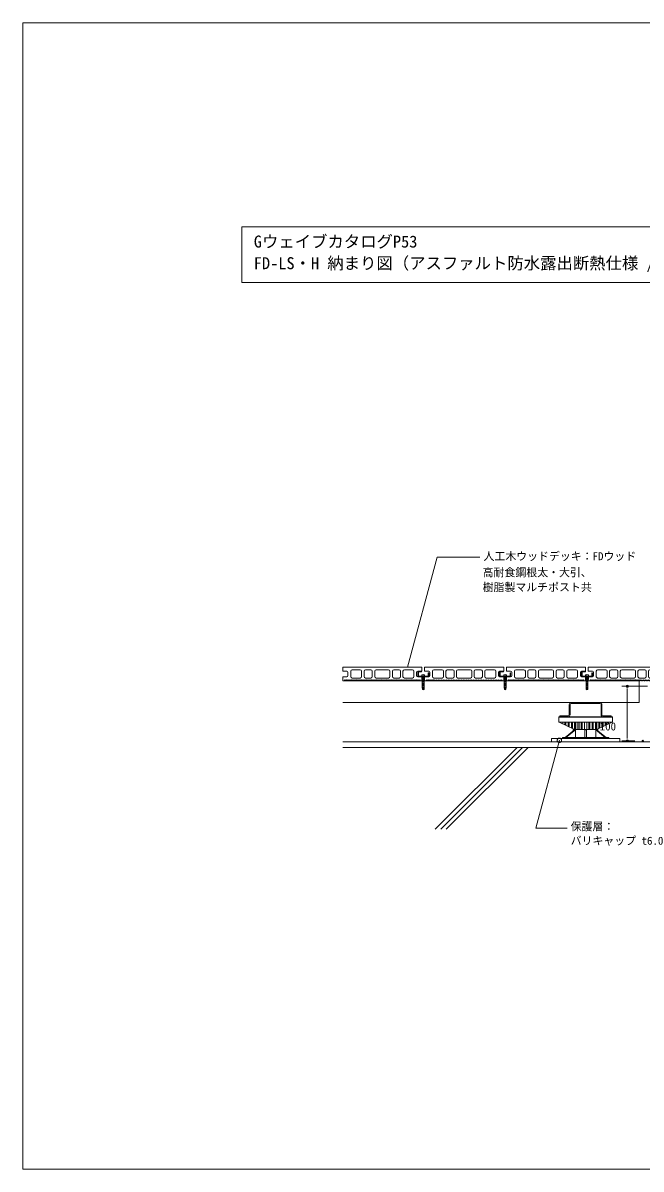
# Model space of a CAD drawing. Units: millimetres, scale not verified. Extents: x -3669 to 1485, y -1050 to 1050.
# Drawn here: x -1485 to -352, y -1050 to 1050 of the extents above; entities that cross this region are included whole.
import ezdxf
from ezdxf.enums import TextEntityAlignment as Align

# ---------------------------------------------------------------- set-up
doc = ezdxf.new("R2010")
doc.units = ezdxf.units.MM
doc.header["$LTSCALE"] = 4
doc.header["$PDMODE"] = 32
doc.header["$PDSIZE"] = 2
doc.linetypes.add('USER1', pattern=[19.05, 12.7, -6.35])
doc.linetypes.add('USER2', pattern=[2, 1.25, -0.25, 0.25, -0.25])
for name, color, linetype, lineweight in [('0-0_0', 7, 'Continuous', 18), ('0-2_HATCH', 9, 'Continuous', 18), ('0-3_KUTAI', 3, 'Continuous', 18), ('0-4_BOUSUI', 1, 'Continuous', 18), ('0-6_MOJI', 7, 'Continuous', 18), ('0-9_FD-L', 4, 'Continuous', 18), ('0-E_DECKM', 7, 'Continuous', 18), ('0-F_本体', 7, 'Continuous', 18), ('1-0', 7, 'Continuous', 18), ('1-1_00OOBIKI', 5, 'USER1', 18), ('1-2_26', 6, 'Continuous', 18), ('1-3_38', 6, 'USER2', 18), ('1-4_DECK', 7, 'Continuous', 18)]:
    doc.layers.add(name, color=color, linetype=linetype, lineweight=lineweight)
doc.layers.add('0-1_DEFPOINTS', color=7, linetype='Continuous')
doc.styles.add('ＭＳ ゴシック', font='')
doc.styles.get('ＭＳ ゴシック').set_extended_font_data('MS Gothic')

# ---------------------------------------------------------------- blocks, each defined once
blk = doc.blocks.new('U7')
at = {"layer": '0-6_MOJI'}
for p, q in [((979.092, 786.024), (979.165, 786.401)), ((979.092, 785.644), (979.092, 786.024)), ((979.092, 785.264), (979.092, 785.644)), ((979.165, 784.887), (979.092, 785.264)), ((979.165, 786.401), (979.236, 786.771)), ((979.236, 784.517), (979.165, 784.887)), ((979.236, 786.771), (979.38, 787.131)), ((979.38, 784.157), (979.236, 784.517)), ((979.38, 787.131), (979.519, 787.477)), ((979.519, 783.811), (979.38, 784.157)), ((979.519, 787.477), (979.731, 787.806)), ((979.731, 783.481), (979.519, 783.811)), ((979.731, 787.806), (979.93, 788.117)), ((979.93, 783.171), (979.731, 783.481)), ((979.93, 788.117), (980.204, 788.404)), ((980.204, 782.884), (979.93, 783.171)), ((980.204, 788.404), (980.455, 788.667)), ((980.455, 782.621), (980.204, 782.884)), ((980.455, 788.667), (980.785, 788.902)), ((980.785, 782.386), (980.455, 782.621)), ((980.785, 788.902), (981.074, 789.108)), ((981.074, 782.18), (980.785, 782.386)), ((981.074, 789.108), (981.456, 789.282)), ((981.456, 782.005), (981.074, 782.18)), ((981.456, 789.282), (981.766, 789.424)), ((981.766, 781.864), (981.456, 782.005)), ((981.766, 789.424), (982.208, 789.531)), ((982.208, 781.757), (981.766, 781.864)), ((982.208, 789.531), (982.505, 789.603)), ((982.505, 789.603), (983.265, 789.639)), ((983.265, 789.639), (983.516, 789.603)), ((983.516, 789.603), (984.017, 789.531)), ((984.017, 781.757), (983.516, 781.685)), ((984.017, 789.531), (984.327, 789.424)), ((984.327, 781.864), (984.017, 781.757)), ((984.327, 789.424), (984.736, 789.282)), ((984.736, 782.005), (984.327, 781.864)), ((984.736, 789.282), (985.038, 789.108)), ((985.038, 782.18), (984.736, 782.005)), ((985.038, 789.108), (985.394, 788.902)), ((985.394, 782.386), (985.038, 782.18)), ((985.394, 788.902), (985.666, 788.667)), ((985.666, 782.621), (985.394, 782.386)), ((985.666, 788.667), (985.969, 788.404)), ((985.969, 782.884), (985.666, 782.621)), ((985.969, 788.404), (986.195, 788.117)), ((986.195, 783.171), (985.969, 782.884)), ((986.195, 788.117), (986.439, 787.806)), ((986.439, 783.481), (986.195, 783.171)), ((986.439, 787.806), (986.609, 787.477)), ((986.609, 783.811), (986.439, 783.481)), ((986.609, 787.477), (986.788, 787.131)), ((986.788, 784.157), (986.609, 783.811)), ((986.788, 787.131), (986.893, 786.771)), ((986.893, 784.517), (986.788, 784.157)), ((986.893, 786.771), (987.002, 786.401)), ((987.002, 784.887), (986.893, 784.517)), ((987.002, 786.401), (987.038, 786.024)), ((987.038, 785.264), (987.002, 784.887)), ((987.038, 786.024), (987.074, 785.644)), ((987.074, 785.644), (987.038, 785.264))]:
    blk.add_line(p, q, dxfattribs=at)
blk.add_lwpolyline([(983.516, 781.685), (983.265, 781.648), (982.505, 781.685), (982.208, 781.757)], dxfattribs=at)
blk = doc.blocks.new('8')
at = {"layer": '0-0_0', "color": 6}
for p, q in [((-2.475, 27.157), (-2.475, 25.5)), ((-1.375, 21), (-1.725, 20.65)), ((-1.375, 24.5), (-1.375, 21)), ((-1.375, 21), (1.425, 21)), ((1.425, 24.505), (1.425, 21)), ((1.425, 21), (1.775, 20.65)), ((2.525, 27.157), (2.525, 25.5)), ((-1.725, 20.65), (-1.725, 3.35)), ((-1.375, 3), (-1.725, 3.35)), ((-1.375, 3), (-1.375, 0.808)), ((0.025, 0), (-1.375, 3)), ((-1.375, 3), (1.425, 3)), ((1.775, 3.35), (1.425, 3)), ((1.425, 3), (1.425, 0.808)), ((1.775, 20.65), (1.775, 3.35))]:
    blk.add_line(p, q, dxfattribs=at)
blk.add_lwpolyline([(1.425, 0.808), (0.025, 0), (-1.375, 0.808)], dxfattribs=at)
for centre, radius, start, end in [((-1.975, 27.157), 0.5, 109.47122, 180), ((-1.975, 25.5), 0.5, 180, 270), ((-1.975, 25.5), 0.5, 180, 270), ((0.025, 21.5), 6.5, 70.52878, 109.47122), ((-1.875, 24.5), 0.5, 0, 90), ((1.925, 24.505), 0.5, 84.26083, 180), ((2.025, 25.5), 0.5, 264.26083, 0), ((2.025, 27.157), 0.5, 0, 70.52878)]:
    blk.add_arc(centre, radius, start, end, dxfattribs=at)
at = {"layer": '1-2_26'}
for p, q in [((-10, 25), (-10, 33)), ((-9, 34), (-3, 34)), ((-9, 25), (-9, 32.5)), ((8.5, 25), (-9, 25)), ((-2.5, 24), (-9, 24)), ((-8.5, 33), (-3, 33)), ((-4, 24), (-4, 25)), ((-3, 33), (-3, 34)), ((-2.5, 25), (-2.5, 19)), ((9, 24), (2.5, 24)), ((4, 24), (4, 25)), ((10, 31), (9, 31)), ((9, 25.5), (9, 31)), ((10, 25), (10, 31))]:
    blk.add_line(p, q, dxfattribs=at)
blk.add_lwpolyline([(2.5, 25), (2.5, 19), (-2.5, 19)], dxfattribs=at)
for centre, radius, start, end in [((-9, 33), 1, 90, 180), ((-9, 25), 1, 180, 270), ((-8.5, 32.5), 0.5, 90, 180), ((8.5, 25.5), 0.5, 270, 0), ((9, 25), 1, 270, 0)]:
    blk.add_arc(centre, radius, start, end, dxfattribs=at)
at = {"layer": '1-3_38'}
blk.add_line((0, 0), (0, 28), dxfattribs=at)
blk = doc.blocks.new('_DOT')
at = {"layer": '0-0_0'}
blk.add_line((-0.5, 0), (-1, 0), dxfattribs=at)
blk.add_circle((0, 0), 0.25, dxfattribs=at)
blk.add_circle((0, 0), 0.25, dxfattribs=at)
blk = doc.blocks.new('D4')
at = {"layer": '0-1_DEFPOINTS'}
for p in [(1107.372, 884.644), (1159.741, 884.644), (1136.041, 784.644)]:
    blk.add_point(p, dxfattribs=at)
at = {"layer": '0-6_MOJI'}
for p, q in [((1144.741, 884.644), (1097.372, 884.644)), ((1107.372, 792.644), (1107.372, 876.644)), ((1121.041, 784.644), (1097.372, 784.644))]:
    blk.add_line(p, q, dxfattribs=at)
at = {"layer": '0-6_MOJI', "xscale": 8, "yscale": 8}
for p, rotation in [((1107.372, 884.644), 90), ((1107.372, 784.644), 270)]:
    blk.add_blockref('_DOT', p, dxfattribs=dict(at, rotation=rotation))
at = {"layer": '0-6_MOJI', "style": 'ＭＳ ゴシック'}
blk.add_text('100', height=14.66, dxfattribs=at).set_placement((1056.87, 799.244), align=Align.BOTTOM_LEFT)
blk = doc.blocks.new('U17')
at = {"layer": '1-4_DECK'}
for p, q in [((1036.641, 912.244), (1043.641, 912.244)), ((1045.641, 910.244), (1045.641, 904.044)), ((1050.641, 912.144), (1050.641, 902.144)), ((1068.141, 914.644), (1053.141, 914.644)), ((1070.641, 902.144), (1070.641, 912.144)), ((1075.141, 912.144), (1075.141, 902.144)), ((1087.641, 914.644), (1077.641, 914.644)), ((1090.141, 902.144), (1090.141, 912.144)), ((1094.641, 912.144), (1094.641, 902.144)), ((1119.941, 914.644), (1097.141, 914.644)), ((1122.441, 902.144), (1122.441, 912.144)), ((1126.941, 912.144), (1126.941, 902.144)), ((1139.441, 914.644), (1129.441, 914.644)), ((1141.941, 902.144), (1141.941, 912.144)), ((1146.441, 912.144), (1146.441, 902.144)), ((1163.941, 914.644), (1148.941, 914.644)), ((1166.441, 902.144), (1166.441, 912.144)), ((1171.441, 904.044), (1171.441, 910.244)), ((1173.441, 912.244), (1180.441, 912.244)), ((1181.041, 912.444), (1181.041, 919.644)), ((1043.641, 902.044), (1036.641, 902.044)), ((1053.141, 899.644), (1068.141, 899.644)), ((1077.641, 899.644), (1087.641, 899.644)), ((1097.141, 899.644), (1119.941, 899.644)), ((1129.441, 899.644), (1139.441, 899.644)), ((1148.941, 899.644), (1163.941, 899.644)), ((1180.441, 902.044), (1173.441, 902.044))]:
    blk.add_line(p, q, dxfattribs=at)
for points in [[(1181.041, 919.644), (1036.041, 919.644), (1036.041, 912.444)], [(1036.041, 901.844), (1036.041, 894.644), (1039.166, 894.644), (1039.166, 895.394)], [(1040.666, 895.394), (1040.666, 894.644), (1042.216, 894.644), (1042.216, 895.394)], [(1043.716, 895.394), (1043.716, 894.644), (1045.266, 894.644), (1045.266, 895.394)], [(1046.766, 895.394), (1046.766, 894.644), (1048.316, 894.644), (1048.316, 895.394)], [(1049.816, 895.394), (1049.816, 894.644), (1051.366, 894.644), (1051.366, 895.394)], [(1052.866, 895.394), (1052.866, 894.644), (1054.416, 894.644), (1054.416, 895.394)], [(1055.916, 895.394), (1055.916, 894.644), (1057.466, 894.644), (1057.466, 895.394)], [(1058.966, 895.394), (1058.966, 894.644), (1060.516, 894.644), (1060.516, 895.394)], [(1062.016, 895.394), (1062.016, 894.644), (1063.566, 894.644), (1063.566, 895.394)], [(1065.066, 895.394), (1065.066, 894.644), (1066.616, 894.644), (1066.616, 895.394)], [(1068.116, 895.394), (1068.116, 894.644), (1069.666, 894.644), (1069.666, 895.394)], [(1071.166, 895.394), (1071.166, 894.644), (1072.716, 894.644), (1072.716, 895.394)], [(1074.216, 895.394), (1074.216, 894.644), (1075.766, 894.644), (1075.766, 895.394)], [(1077.266, 895.394), (1077.266, 894.644), (1078.816, 894.644), (1078.816, 895.394)], [(1080.316, 895.394), (1080.316, 894.644), (1081.866, 894.644), (1081.866, 895.394)], [(1083.366, 895.394), (1083.366, 894.644), (1084.916, 894.644), (1084.916, 895.394)], [(1086.416, 895.394), (1086.416, 894.644), (1087.966, 894.644), (1087.966, 895.394)], [(1089.466, 895.394), (1089.466, 894.644), (1091.016, 894.644), (1091.016, 895.394)], [(1092.516, 895.394), (1092.516, 894.644), (1094.066, 894.644), (1094.066, 895.394)], [(1095.566, 895.394), (1095.566, 894.644), (1097.116, 894.644), (1097.116, 895.394)], [(1098.616, 895.394), (1098.616, 894.644), (1100.166, 894.644), (1100.166, 895.394)], [(1101.666, 895.394), (1101.666, 894.644), (1103.216, 894.644), (1103.216, 895.394)], [(1104.716, 895.394), (1104.716, 894.644), (1106.266, 894.644), (1106.266, 895.394)], [(1107.766, 895.394), (1107.766, 894.644), (1109.316, 894.644), (1109.316, 895.394)], [(1110.816, 895.394), (1110.816, 894.644), (1112.366, 894.644), (1112.366, 895.394)], [(1113.866, 895.394), (1113.866, 894.644), (1115.416, 894.644), (1115.416, 895.394)], [(1116.916, 895.394), (1116.916, 894.644), (1118.466, 894.644), (1118.466, 895.394)], [(1119.966, 895.394), (1119.966, 894.644), (1121.516, 894.644), (1121.516, 895.394)], [(1123.016, 895.394), (1123.016, 894.644), (1124.566, 894.644), (1124.566, 895.394)], [(1126.066, 895.394), (1126.066, 894.644), (1127.616, 894.644), (1127.616, 895.394)], [(1129.116, 895.394), (1129.116, 894.644), (1130.666, 894.644), (1130.666, 895.394)], [(1132.166, 895.394), (1132.166, 894.644), (1133.716, 894.644), (1133.716, 895.394)], [(1135.216, 895.394), (1135.216, 894.644), (1136.766, 894.644), (1136.766, 895.394)], [(1138.266, 895.394), (1138.266, 894.644), (1139.816, 894.644), (1139.816, 895.394)], [(1141.316, 895.394), (1141.316, 894.644), (1142.866, 894.644), (1142.866, 895.394)], [(1144.366, 895.394), (1144.366, 894.644), (1145.916, 894.644), (1145.916, 895.394)], [(1147.416, 895.394), (1147.416, 894.644), (1148.966, 894.644), (1148.966, 895.394)], [(1150.466, 895.394), (1150.466, 894.644), (1152.016, 894.644), (1152.016, 895.394)], [(1153.516, 895.394), (1153.516, 894.644), (1155.066, 894.644), (1155.066, 895.394)], [(1156.566, 895.394), (1156.566, 894.644), (1158.116, 894.644), (1158.116, 895.394)], [(1159.616, 895.394), (1159.616, 894.644), (1161.166, 894.644), (1161.166, 895.394)], [(1162.666, 895.394), (1162.666, 894.644), (1164.216, 894.644), (1164.216, 895.394)], [(1165.716, 895.394), (1165.716, 894.644), (1167.266, 894.644), (1167.266, 895.394)], [(1168.766, 895.394), (1168.766, 894.644), (1170.316, 894.644), (1170.316, 895.394)], [(1171.816, 895.394), (1171.816, 894.644), (1173.366, 894.644), (1173.366, 895.394)], [(1174.866, 895.394), (1174.866, 894.644), (1176.416, 894.644), (1176.416, 895.394)], [(1177.916, 895.394), (1177.916, 894.644), (1181.041, 894.644), (1181.041, 901.844)]]:
    blk.add_lwpolyline(points, dxfattribs=at)
for centre, radius, start, end in [((1036.641, 913.244), 1, 233.1301, 270), ((1043.641, 910.244), 2, 0, 90), ((1043.641, 904.044), 2, 270, 0), ((1053.141, 912.144), 2.5, 90, 180), ((1068.141, 912.144), 2.5, 0, 90), ((1077.641, 912.144), 2.5, 90, 180), ((1087.641, 912.144), 2.5, 0, 90), ((1097.141, 912.144), 2.5, 90, 180), ((1119.941, 912.144), 2.5, 0, 90), ((1129.441, 912.144), 2.5, 90, 180), ((1139.441, 912.144), 2.5, 0, 90), ((1148.941, 912.144), 2.5, 90, 180), ((1163.941, 912.144), 2.5, 0, 90), ((1173.441, 910.244), 2, 90, 180), ((1173.441, 904.044), 2, 180, 270), ((1180.441, 913.244), 1, 270, 306.8699), ((1036.641, 901.044), 1, 90, 126.8699), ((1039.916, 895.394), 0.75, 0, 180), ((1042.966, 895.394), 0.75, 0, 180), ((1046.016, 895.394), 0.75, 0, 180), ((1049.066, 895.394), 0.75, 0, 180), ((1053.141, 902.144), 2.5, 180, 270), ((1052.116, 895.394), 0.75, 0, 180), ((1055.166, 895.394), 0.75, 0, 180), ((1058.216, 895.394), 0.75, 0, 180), ((1061.266, 895.394), 0.75, 0, 180), ((1064.316, 895.394), 0.75, 0, 180), ((1067.366, 895.394), 0.75, 0, 180), ((1068.141, 902.144), 2.5, 270, 0), ((1070.416, 895.394), 0.75, 0, 180), ((1073.466, 895.394), 0.75, 0, 180), ((1077.641, 902.144), 2.5, 180, 270), ((1076.516, 895.394), 0.75, 0, 180), ((1079.566, 895.394), 0.75, 0, 180), ((1082.616, 895.394), 0.75, 0, 180), ((1085.666, 895.394), 0.75, 0, 180), ((1087.641, 902.144), 2.5, 270, 0), ((1088.716, 895.394), 0.75, 0, 180), ((1091.766, 895.394), 0.75, 0, 180), ((1094.816, 895.394), 0.75, 0, 180), ((1097.141, 902.144), 2.5, 180, 270), ((1097.866, 895.394), 0.75, 0, 180), ((1100.916, 895.394), 0.75, 0, 180), ((1103.966, 895.394), 0.75, 0, 180), ((1107.016, 895.394), 0.75, 0, 180), ((1110.066, 895.394), 0.75, 0, 180), ((1113.116, 895.394), 0.75, 0, 180), ((1116.166, 895.394), 0.75, 0, 180), ((1119.216, 895.394), 0.75, 0, 180), ((1119.941, 902.144), 2.5, 270, 0), ((1122.266, 895.394), 0.75, 0, 180), ((1125.316, 895.394), 0.75, 0, 180), ((1129.441, 902.144), 2.5, 180, 270), ((1128.366, 895.394), 0.75, 0, 180), ((1131.416, 895.394), 0.75, 0, 180), ((1134.466, 895.394), 0.75, 0, 180), ((1137.516, 895.394), 0.75, 0, 180), ((1139.441, 902.144), 2.5, 270, 0), ((1140.566, 895.394), 0.75, 0, 180), ((1143.616, 895.394), 0.75, 0, 180), ((1146.666, 895.394), 0.75, 0, 180), ((1148.941, 902.144), 2.5, 180, 270), ((1149.716, 895.394), 0.75, 0, 180), ((1152.766, 895.394), 0.75, 0, 180), ((1155.816, 895.394), 0.75, 0, 180), ((1158.866, 895.394), 0.75, 0, 180), ((1161.916, 895.394), 0.75, 0, 180), ((1163.941, 902.144), 2.5, 270, 0), ((1164.966, 895.394), 0.75, 0, 180), ((1168.016, 895.394), 0.75, 0, 180), ((1171.066, 895.394), 0.75, 0, 180), ((1174.116, 895.394), 0.75, 0, 180), ((1177.166, 895.394), 0.75, 0, 180), ((1180.441, 901.044), 1, 53.1301, 90)]:
    blk.add_arc(centre, radius, start, end, dxfattribs=at)
blk = doc.blocks.new('DEKKI_ITA')
at = {"layer": '0-9_FD-L'}
blk.add_blockref('U17', (0, 0), dxfattribs=at)

msp = doc.modelspace()

# ---------------------------------------------------------------- linework, layer by layer
at = {"layer": '0-0_0'}
msp.add_line((-355.621, -195.356), (-355.621, -155.356), dxfattribs=at)
msp.add_lwpolyline([(-1485, -1050), (1485, -1050), (1485, 1050), (-1485, 1050)], close=True, dxfattribs=at)
at = {"layer": '0-2_HATCH'}
for p, q in [((-729.387, -427.356), (-579.387, -277.356)), ((-719.387, -427.356), (-569.387, -277.356)), ((-709.387, -427.356), (-559.387, -277.356))]:
    msp.add_line(p, q, dxfattribs=at)
at = {"layer": '0-3_KUTAI'}
msp.add_line((764.741, -277.356), (-898.909, -277.356), dxfattribs=at)
at = {"layer": '0-4_BOUSUI'}
for p, q in [((764.741, -267.356), (-898.909, -267.356)), ((-391.47, -261.356), (-516.47, -261.356)), ((-516.47, -267.356), (-516.47, -261.356)), ((-391.47, -267.356), (-391.47, -261.356))]:
    msp.add_line(p, q, dxfattribs=at)
at = {"layer": '0-6_MOJI'}
for p, q in [((-780.022, -130.356), (-726.041, 71.105)), ((-726.041, 71.105), (-647.592, 71.105)), ((-545.015, -425.167), (-501.926, -264.356)), ((-545.015, -425.167), (-487.852, -425.167))]:
    msp.add_line(p, q, dxfattribs=at)
msp.add_lwpolyline([(-1083.697, 574.274), (199.696, 574.274), (199.696, 676.356), (-1083.697, 676.356)], close=True, dxfattribs=at)
msp.add_circle((-501.926, -264.356), 4, dxfattribs=at)
at = {"layer": '0-E_DECKM'}
for p, q in [((-898.909, -155.356), (-355.621, -155.356)), ((-898.909, -195.356), (-355.621, -195.356))]:
    msp.add_line(p, q, dxfattribs=at)
at = {"layer": '0-F_本体'}
for p, q in [((-502.97, -221.856), (-502.97, -230.938)), ((-502.97, -221.856), (-404.97, -221.856)), ((-502.97, -230.938), (-404.97, -230.938)), ((-502.47, -221.356), (-405.47, -221.356)), ((-404.97, -230.938), (-404.97, -221.856)), ((-502.522, -231.435), (-474.57, -244.356)), ((-502.522, -231.435), (-495.97, -231.435)), ((-495.97, -231.435), (-495.97, -234.464)), ((-491.97, -236.313), (-491.97, -231.435)), ((-489.97, -231.435), (-491.97, -231.435)), ((-491.48, -259.356), (-474.162, -245.356)), ((-472.662, -245.356), (-489.98, -259.356)), ((-489.97, -231.356), (-489.97, -231.435)), ((-489.97, -231.435), (-489.97, -237.237)), ((-485.97, -239.086), (-485.97, -231.435)), ((-483.97, -231.435), (-485.97, -231.435)), ((-483.97, -231.356), (-483.97, -231.435)), ((-483.97, -231.435), (-483.97, -240.011)), ((-479.97, -241.86), (-479.97, -231.435)), ((-477.97, -231.435), (-477.97, -242.784)), ((-476.47, -244.356), (-476.47, -247.222)), ((-476.47, -244.356), (-431.47, -244.356)), ((-474.473, -244.356), (-474.473, -231.356)), ((-472.662, -245.356), (-474.162, -245.356)), ((-473.97, -231.435), (-473.97, -231.356)), ((-471.97, -231.435), (-473.97, -231.435)), ((-473.97, -244.356), (-473.97, -231.435)), ((-472.662, -245.356), (-472.662, -259.356)), ((-471.97, -231.356), (-471.97, -231.435)), ((-471.97, -231.435), (-471.97, -244.356)), ((-467.97, -244.356), (-467.97, -231.435)), ((-465.97, -231.435), (-465.97, -244.356)), ((-461.97, -231.435), (-461.97, -231.356)), ((-461.97, -244.356), (-461.97, -231.435)), ((-459.97, -231.435), (-459.97, -244.356)), ((-455.97, -244.356), (-455.97, -231.435)), ((-452.47, -245.356), (-455.47, -245.356)), ((-455.47, -259.356), (-455.47, -245.356)), ((-452.47, -245.356), (-452.47, -259.356)), ((-451.97, -231.435), (-451.97, -244.356)), ((-447.97, -244.356), (-447.97, -231.435)), ((-445.97, -231.435), (-445.97, -244.356)), ((-441.97, -244.356), (-441.97, -231.435)), ((-439.97, -231.435), (-439.97, -244.356)), ((-435.97, -244.356), (-435.97, -231.435)), ((-417.96, -259.356), (-435.278, -245.356)), ((-435.278, -245.356), (-435.278, -259.356)), ((-433.778, -245.356), (-435.278, -245.356)), ((-433.97, -231.435), (-433.97, -244.356)), ((-433.778, -245.356), (-416.46, -259.356)), ((-433.468, -244.356), (-433.468, -231.356)), ((-433.37, -244.356), (-405.418, -231.435)), ((-431.47, -247.222), (-431.47, -244.356)), ((-427.97, -231.435), (-429.97, -231.435)), ((-429.97, -242.784), (-429.97, -231.435)), ((-423.97, -231.356), (-427.97, -231.356)), ((-427.97, -231.356), (-427.97, -231.435)), ((-427.97, -231.435), (-427.97, -241.86)), ((-423.97, -231.435), (-423.97, -231.356)), ((-421.97, -231.435), (-423.97, -231.435)), ((-423.97, -240.011), (-423.97, -231.435)), ((-421.97, -231.356), (-421.97, -231.435)), ((-421.97, -231.435), (-421.97, -239.086)), ((-417.97, -237.237), (-417.97, -231.435)), ((-415.97, -231.435), (-417.97, -231.435)), ((-415.97, -231.435), (-415.97, -236.313)), ((-411.97, -234.464), (-411.97, -231.435)), ((-405.418, -231.435), (-411.97, -231.435)), ((-496.47, -259.356), (-496.47, -261.356)), ((-496.47, -259.356), (-411.47, -259.356)), ((-496.47, -261.356), (-411.47, -261.356)), ((-411.47, -261.356), (-411.47, -259.356))]:
    msp.add_line(p, q, dxfattribs=at)
for points in [[(-491.97, -231.435), (-491.97, -231.356), (-495.97, -231.356), (-495.97, -231.435)], [(-485.97, -231.435), (-485.97, -231.356), (-489.97, -231.356)], [(-477.97, -231.435), (-479.97, -231.435), (-479.97, -231.356), (-483.97, -231.356)], [(-473.97, -231.356), (-477.97, -231.356), (-477.97, -231.435)], [(-461.97, -231.356), (-465.97, -231.356), (-465.97, -231.435), (-467.97, -231.435), (-467.97, -231.356), (-471.97, -231.356)], [(-451.97, -231.435), (-455.97, -231.435), (-455.97, -231.356), (-459.97, -231.356), (-459.97, -231.435), (-461.97, -231.435)], [(-447.97, -231.435), (-447.97, -231.356), (-451.97, -231.356), (-451.97, -231.435)], [(-439.97, -231.435), (-441.97, -231.435), (-441.97, -231.356), (-445.97, -231.356), (-445.97, -231.435), (-447.97, -231.435)], [(-433.97, -231.435), (-435.97, -231.435), (-435.97, -231.356), (-439.97, -231.356), (-439.97, -231.435)], [(-429.97, -231.435), (-429.97, -231.356), (-433.97, -231.356), (-433.97, -231.435)], [(-417.97, -231.435), (-417.97, -231.356), (-421.97, -231.356)], [(-411.97, -231.435), (-411.97, -231.356), (-415.97, -231.356), (-415.97, -231.435)]]:
    msp.add_lwpolyline(points, dxfattribs=at)
for centre, start, end in [((-502.47, -221.856), 90, 180), ((-502.47, -230.938), 180, 264.03425), ((-405.47, -221.856), 0, 90), ((-405.47, -230.938), 275.96575, 0)]:
    msp.add_arc(centre, 0.5, start, end, dxfattribs=at)
at = {"layer": '1-0'}
for p, q in [((-483.97, -198.956), (-483.97, -217.756)), ((-482.37, -198.956), (-482.37, -217.756)), ((-480.37, -195.356), (-427.57, -195.356)), ((-480.37, -196.956), (-427.57, -196.956)), ((-425.57, -198.956), (-425.57, -217.756)), ((-423.97, -198.956), (-423.97, -217.756)), ((-500.97, -219.756), (-485.97, -219.756)), ((-500.97, -219.756), (-500.97, -221.356)), ((-500.97, -221.356), (-485.97, -221.356)), ((-497.805, -219.756), (-488.555, -219.756)), ((-421.97, -219.756), (-406.97, -219.756)), ((-421.97, -221.356), (-406.97, -221.356)), ((-418.805, -219.756), (-409.555, -219.756)), ((-406.97, -219.756), (-406.97, -221.356))]:
    msp.add_line(p, q, dxfattribs=at)
for centre, radius, start, end in [((-480.37, -198.956), 3.6, 90, 180), ((-480.37, -198.956), 2, 90, 180), ((-427.57, -198.956), 3.6, 0, 90), ((-427.57, -198.956), 2, 0, 90), ((-485.97, -217.756), 2, 270, 0), ((-485.97, -217.756), 3.6, 270, 0), ((-421.97, -217.756), 3.6, 180, 270), ((-421.97, -217.756), 2, 180, 270)]:
    msp.add_arc(centre, radius, start, end, dxfattribs=at)
at = {"layer": '1-1_00OOBIKI'}
msp.add_line((-406.97, -221.356), (-500.97, -221.356), dxfattribs=at)

# ---------------------------------------------------------------- block references
at = {"layer": '0-6_MOJI'}
for name in ['D4', 'U7']:
    msp.add_blockref(name, (-1485, -1050), dxfattribs=at)
at = {"layer": '0-9_FD-L'}
for p in [(-1935, -1050), (-1785, -1050), (-1635, -1050), (-1485, -1050)]:
    msp.add_blockref('DEKKI_ITA', p, dxfattribs=at)
at = {"layer": '0-E_DECKM'}
for p in [(-751.434, -171.856), (-601.434, -171.856), (-451.434, -171.856)]:
    msp.add_blockref('8', p, dxfattribs=at)

# ---------------------------------------------------------------- texts
at = {"layer": '0-6_MOJI', "style": 'ＭＳ ゴシック'}
for s, height, p in [('GウェイブカタログP53', 21.99, (-1061.949, 631.791)), ('FD-LS・H 納まり図（アスファルト防水露出断熱仕様 / FDウォールG100）', 21.99, (-1061.949, 592.2)), ('人工木ウッドデッキ：FDウッド', 14.66, (-641.092, 61.105)), ('高耐食鋼根太・大引、', 14.66, (-642.622, 31.514)), ('樹脂製マルチポスト共', 14.66, (-642.622, 4.335)), ('保護層：', 14.66, (-481.352, -434.021)), ('バリキャップ t6.0', 14.66, (-481.352, -460.127))]:
    msp.add_text(s, height=height, dxfattribs=at).set_placement(p, align=Align.BOTTOM_LEFT)

doc.saveas('drawing.dxf')
